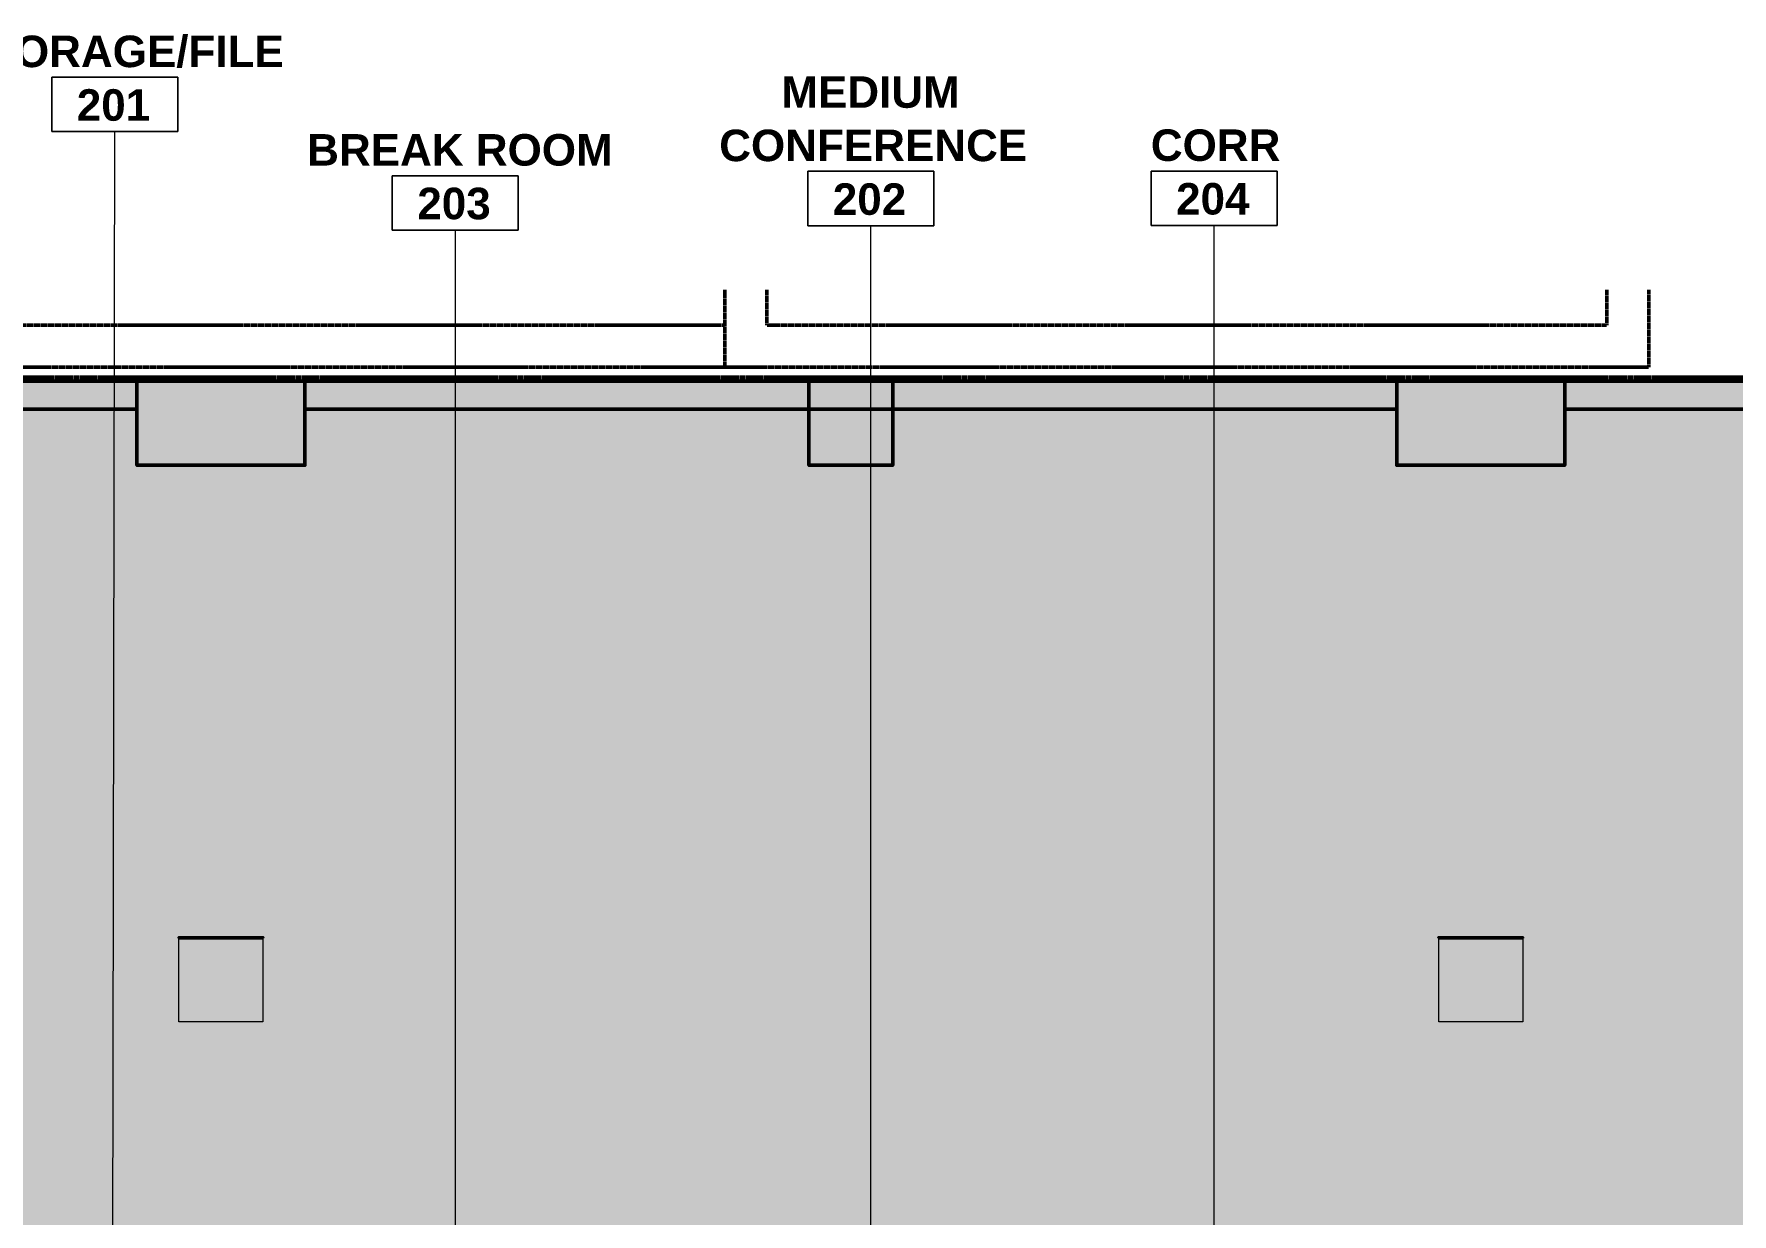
# Model space of a CAD drawing. Header units: inches. Extents: x 842 to 2283, y -56 to 1824.
# Drawn here: x 1234.9 to 1720.2, y 1487 to 1824.2 of the extents above; entities that cross this region are included whole.
import ezdxf

# ---------------------------------------------------------------- set-up
doc = ezdxf.new("R2010")
doc.units = ezdxf.units.IN
doc.header["$MEASUREMENT"] = 0
doc.linetypes.add('IMPORT-Orbis_BB$0$TI_ARCH-02_E957150$0$HIDDEN2 _2_', pattern=[0.070312, 0.046875, -0.023437])
doc.linetypes.add('IMPORT-Orbis_BB$0$TI_Grid_E957150$0$PROPERTY _2_', pattern=[1.546875, 1.3125, -0.046875, 0.046875, -0.046875, 0.046875, -0.046875])
for name, color, linetype, lineweight in [('A-AREA-IDEN', 2, 'Continuous', 9), ('A-DETL-GENF', 92, 'Continuous', 9), ('A-DETL-THIN', 151, 'Continuous', 9), ('Orbis - Background_dwg', 8, 'Continuous', 9), ('Orbis_AR$0$TI_Grid_E957150$0$S-11-COLS-CONC', 50, 'Continuous', 50), ('Orbis_BB$0$A-Wall-Exst', 7, 'Continuous', 9), ('Orbis_BB$0$TI_Grid_E957150$0$C-Prop', 130, 'IMPORT-Orbis_BB$0$TI_Grid_E957150$0$PROPERTY _2_', 70), ('Orbis_BB$0$TI_Grid_E957150$0$S-02-COLS-CONC', 50, 'Continuous', 50), ('Orbis_BB$0$TI_Grid_E957150$0$S-02-COLS-CONC-PATT', 10, 'Continuous', 20), ('Orbis_BB$0$TI_Grid_E957150$0$S-04-COLS-CONC', 50, 'Continuous', 50), ('Orbis_BB$0$TI_Grid_E957150$0$S-05-COLS-CONC', 50, 'Continuous', 50), ('Orbis_BB$0$TI_Grid_E957150$0$S-06-COLS-CONC', 50, 'Continuous', 50), ('Orbis_BB$0$TI_Grid_E957150$0$S-07-COLS-CONC', 50, 'Continuous', 50), ('Orbis_BB$0$TI_Grid_E957150$0$S-08-COLS-CONC', 50, 'Continuous', 50), ('Orbis_BB$0$TI_Grid_E957150$0$S-09-COLS-CONC', 50, 'Continuous', 50), ('Orbis_BB$0$TI_Grid_E957150$0$S-11-COLS-CONC', 50, 'Continuous', 50), ('Orbis_BB$0$TI_Grid_E957150$0$S-11-COLS-CONC-PATT', 10, 'Continuous', 20), ('Orbis_BB$0$TI_Grid_E957150$0$S-12-COLS-CONC', 50, 'Continuous', 50), ('Orbis_BB$0$TI_Grid_E957150$0$S-12-COLS-CONC-PATT', 10, 'Continuous', 20), ('Orbis_BB$0$TI_Grid_E957150$0$S-P1-COLS-CONC', 50, 'Continuous', 50), ('Orbis_BB$0$TI_Grid_E957150$0$S-P2-WALL-CONC', 50, 'Continuous', 50), ('Orbis_BB$0$TI_Grid_E957150$0$S-P4-COLS-CONC', 50, 'Continuous', 50), ('Orbis_BB$0$TI_Grid_E957150$0$S-P4-COLS-CONC-PATT', 10, 'Continuous', 20), ('S-COLS', 52, 'Continuous', 13)]:
    doc.layers.add(name, color=color, linetype=linetype, lineweight=lineweight)
doc.styles.add('Swis721 Lt BT_B', font='', dxfattribs={"height": 9})
doc.styles.get('Swis721 Lt BT_B').set_extended_font_data('Swis721 Lt BT', bold=True)

# ---------------------------------------------------------------- blocks, each defined once
blk = doc.blocks.new('Concrete-Rectangular-Column - 24 x 24-6914337-Level XX  RCP')
at = {"layer": 'S-COLS', "lineweight": 9}
blk.add_hatch(color=7, dxfattribs=at).paths.add_polyline_path([(-12, -12), (12, -12), (12, 12), (-12, 12)], flags=0)
at = {"layer": 'S-COLS', "color": 8, "lineweight": 20}
for p, q in [((-12, 12), (12, 12)), ((-12, -12), (-12, 12)), ((12, 12), (12, -12)), ((12, -12), (-12, -12))]:
    blk.add_line(p, q, dxfattribs=at)
blk = doc.blocks.new('Orbis - Background_dwg__U53-7347732-Level XX  RCP')
at = {"layer": 'Orbis_BB$0$TI_Grid_E957150$0$S-12-COLS-CONC-PATT', "lineweight": 50}
blk.add_hatch(color=50, dxfattribs=at).paths.add_polyline_path([(12368.66, 2371.85), (12368.66, 2371.91), (12344.66, 2371.91), (12344.66, 2371.85)], flags=0)
at = {"layer": 'Orbis_BB$0$TI_Grid_E957150$0$S-12-COLS-CONC', "flags": 128}
blk.add_lwpolyline([(12344.66, 2371.85), (12344.66, 2371.91), (12368.66, 2371.91), (12368.66, 2371.85)], dxfattribs=at)
blk = doc.blocks.new('Orbis - Background_dwg__U54-7347735-Level XX  RCP')
at = {"layer": 'Orbis_BB$0$TI_Grid_E957150$0$S-12-COLS-CONC'}
blk.add_line((12008.66, 2371.85), (12008.66, 2371.91), dxfattribs=at)
at = {"layer": 'Orbis_BB$0$TI_Grid_E957150$0$S-12-COLS-CONC', "flags": 128}
blk.add_lwpolyline([(12008.66, 2371.91), (11984.66, 2371.91), (11984.66, 2371.85)], dxfattribs=at)
blk = doc.blocks.new('Orbis - Background_dwg_Orbis_BB-7347761-Level XX  RCP')
at = {"layer": 'Orbis_BB$0$A-Wall-Exst'}
h = blk.add_hatch(color=256, dxfattribs=at)
h.paths.add_polyline_path([(12344.66, 2108.54), (12344.66, 2108.91), (12240.66, 2108.91), (12240.66, 2208.41), (12344.66, 2208.41), (12344.66, 2208.79), (12240.04, 2208.79), (12240.04, 2108.54), (12333.85, 2108.54)], flags=0)
h.paths.add_polyline_path([(12224.74, 2215.66), (12224.79, 2215.66), (12224.79, 2216.04), (12344.66, 2216.04), (12344.66, 2216.41), (12008.66, 2216.41), (12008.66, 2215.66), (12202.66, 2215.66)], flags=0)
h.paths.add_polyline_path([(12659.79, 2215.91), (12687.66, 2215.91), (12687.66, 2216.41), (12368.66, 2216.41), (12368.66, 2215.91), (12650.03, 2215.91)], flags=0)
h.paths.add_polyline_path([(11973.4, 2216.04), (11984.66, 2216.04), (11984.66, 2216.41), (11868.66, 2216.41), (11868.66, 2243.04), (11860.83, 2243.04), (11860.83, 2267.04), (11868.66, 2267.04), (11868.66, 2506.91), (11860.66, 2506.91), (11860.66, 2290.92), (11858.66, 2290.92), (11858.66, 2518.92), (11853.66, 2518.92), (11853.66, 2283.92), (11860.66, 2283.92), (11860.66, 2235.92), (11648.66, 2235.92), (11648.66, 2242.91), (11640.66, 2242.91), (11640.66, 2235.54), (11868.29, 2235.54), (11868.29, 2216.04), (11972.54, 2216.04)], flags=0)
h.paths.add_polyline_path([(12548.66, 2522.91), (12663.66, 2522.91), (12663.66, 2530.91), (12380.66, 2530.91), (12380.66, 2522.91), (12524.66, 2522.91)], flags=0)
h.paths.add_polyline_path([(12020.66, 2522.91), (12332.66, 2522.91), (12332.66, 2530.91), (12020.66, 2530.91), (12020.66, 2530.54)], flags=0)
at = {"layer": 'Orbis_BB$0$TI_Grid_E957150$0$S-02-COLS-CONC-PATT', "lineweight": 9}
for points in [[(12008.66, 2506.91), (12020.66, 2506.91), (12020.66, 2530.91), (11972.66, 2530.91), (11972.66, 2506.91), (11984.66, 2506.91)], [(12368.66, 2506.91), (12380.66, 2506.91), (12380.66, 2530.91), (12332.66, 2530.91), (12332.66, 2506.91), (12344.66, 2506.91)]]:
    blk.add_hatch(color=7, dxfattribs=at).paths.add_polyline_path(points, flags=0)
at = {"layer": 'Orbis_BB$0$TI_Grid_E957150$0$S-11-COLS-CONC-PATT', "lineweight": 9}
blk.add_hatch(color=7, dxfattribs=at).paths.add_polyline_path([(12008.66, 2371.85), (12008.66, 2371.91), (11984.66, 2371.91), (11984.66, 2371.85)], flags=0)
at = {"layer": 'Orbis_BB$0$TI_Grid_E957150$0$S-P4-COLS-CONC-PATT', "lineweight": 9}
for points in [[(11888.82, 2518.92), (11972.66, 2518.92), (11972.66, 2530.92), (11884.66, 2530.91), (11884.66, 2518.92)], [(12020.66, 2518.92), (12164.66, 2518.92), (12164.66, 2522.91), (12020.66, 2522.91)], [(12188.66, 2506.91), (12188.66, 2522.91), (12164.66, 2522.91), (12164.66, 2506.91)], [(12188.66, 2518.92), (12332.66, 2518.92), (12332.66, 2522.91), (12188.66, 2522.91)], [(12380.66, 2518.92), (12524.66, 2518.92), (12524.66, 2522.91), (12380.66, 2522.91)]]:
    blk.add_hatch(color=7, dxfattribs=at).paths.add_polyline_path(points, flags=0)
at = {"layer": 'Orbis_AR$0$TI_Grid_E957150$0$S-11-COLS-CONC', "linetype": 'IMPORT-Orbis_BB$0$TI_ARCH-02_E957150$0$HIDDEN2 _2_'}
for p, q in [((12140.66, 2534.92), (12140.66, 2557.07)), ((11564.66, 2546.92), (12140.66, 2546.92))]:
    blk.add_line(p, q, dxfattribs=at)
at = {"layer": 'Orbis_AR$0$TI_Grid_E957150$0$S-11-COLS-CONC', "linetype": 'IMPORT-Orbis_BB$0$TI_ARCH-02_E957150$0$HIDDEN2 _2_', "flags": 128}
for points in [[(11550.5, 2534.92), (12404.66, 2534.92), (12404.66, 2557.07)], [(12152.66, 2557.07), (12152.66, 2546.92), (12392.66, 2546.92), (12392.66, 2557.07)]]:
    blk.add_lwpolyline(points, dxfattribs=at)
at = {"layer": 'Orbis_BB$0$A-Wall-Exst', "color": 50, "lineweight": 50, "flags": 128}
for points in [[(11884.66, 2530.91), (11884.66, 2522.91), (11972.66, 2522.91), (11972.66, 2530.91)], [(12020.66, 2530.91), (12020.66, 2522.91), (12332.66, 2522.91), (12332.66, 2530.91)], [(12380.66, 2530.91), (12380.66, 2522.91), (12663.66, 2522.91), (12663.66, 2530.91)]]:
    blk.add_lwpolyline(points, close=True, dxfattribs=at)
at = {"layer": 'Orbis_BB$0$TI_Grid_E957150$0$C-Prop', "flags": 128}
blk.add_lwpolyline([(11550.5, 2531.92), (12714.12, 2531.92), (12850.26, 2047.16)], dxfattribs=at)
at = {"layer": 'Orbis_BB$0$TI_Grid_E957150$0$S-02-COLS-CONC', "flags": 128}
for points in [[(11972.66, 2506.91), (11972.66, 2530.91), (12020.66, 2530.91), (12020.66, 2506.91)], [(12380.66, 2506.91), (12380.66, 2530.91), (12332.66, 2530.91), (12332.66, 2506.91)]]:
    blk.add_lwpolyline(points, close=True, dxfattribs=at)
at = {"layer": 'Orbis_BB$0$TI_Grid_E957150$0$S-04-COLS-CONC', "flags": 128}
for points in [[(12008.66, 2371.85), (12008.66, 2371.91), (11984.66, 2371.91), (11984.66, 2371.85)], [(12344.66, 2371.85), (12344.66, 2371.91), (12368.66, 2371.91), (12368.66, 2371.85)]]:
    blk.add_lwpolyline(points, dxfattribs=at)
at = {"layer": 'Orbis_BB$0$TI_Grid_E957150$0$S-05-COLS-CONC', "flags": 128}
for points in [[(11984.66, 2371.85), (11984.66, 2371.91), (12008.66, 2371.91), (12008.66, 2371.85)], [(12368.66, 2371.85), (12368.66, 2371.91), (12344.66, 2371.91), (12344.66, 2371.85)]]:
    blk.add_lwpolyline(points, dxfattribs=at)
at = {"layer": 'Orbis_BB$0$TI_Grid_E957150$0$S-06-COLS-CONC', "flags": 128}
for points in [[(12008.66, 2371.85), (12008.66, 2371.91), (11984.66, 2371.91), (11984.66, 2371.85)], [(12344.66, 2371.85), (12344.66, 2371.91), (12368.66, 2371.91), (12368.66, 2371.85)]]:
    blk.add_lwpolyline(points, dxfattribs=at)
at = {"layer": 'Orbis_BB$0$TI_Grid_E957150$0$S-07-COLS-CONC', "flags": 128}
for points in [[(11984.66, 2371.85), (11984.66, 2371.91), (12008.66, 2371.91), (12008.66, 2371.85)], [(12368.66, 2371.85), (12368.66, 2371.91), (12344.66, 2371.91), (12344.66, 2371.85)]]:
    blk.add_lwpolyline(points, dxfattribs=at)
at = {"layer": 'Orbis_BB$0$TI_Grid_E957150$0$S-08-COLS-CONC', "flags": 128}
for points in [[(12008.66, 2371.85), (12008.66, 2371.91), (11984.66, 2371.91), (11984.66, 2371.85)], [(12344.66, 2371.85), (12344.66, 2371.91), (12368.66, 2371.91), (12368.66, 2371.85)]]:
    blk.add_lwpolyline(points, dxfattribs=at)
at = {"layer": 'Orbis_BB$0$TI_Grid_E957150$0$S-09-COLS-CONC', "flags": 128}
for points in [[(11984.66, 2371.85), (11984.66, 2371.91), (12008.66, 2371.91), (12008.66, 2371.85)], [(12368.66, 2371.85), (12368.66, 2371.91), (12344.66, 2371.91), (12344.66, 2371.85)]]:
    blk.add_lwpolyline(points, dxfattribs=at)
at = {"layer": 'Orbis_BB$0$TI_Grid_E957150$0$S-11-COLS-CONC'}
blk.add_line((12008.66, 2371.85), (12008.66, 2371.91), dxfattribs=at)
at = {"layer": 'Orbis_BB$0$TI_Grid_E957150$0$S-11-COLS-CONC', "flags": 128}
for points in [[(12008.66, 2371.91), (11984.66, 2371.91), (11984.66, 2371.85)], [(12344.66, 2371.85), (12344.66, 2371.91), (12368.66, 2371.91), (12368.66, 2371.85)]]:
    blk.add_lwpolyline(points, dxfattribs=at)
at = {"layer": 'Orbis_BB$0$TI_Grid_E957150$0$S-P1-COLS-CONC', "flags": 128}
for points in [[(11972.66, 2530.91), (11972.66, 2506.91), (12020.66, 2506.91), (12020.66, 2530.91)], [(12188.66, 2530.91), (12164.66, 2530.91), (12164.66, 2506.91), (12188.66, 2506.91)], [(12332.66, 2506.91), (12332.66, 2530.91), (12380.66, 2530.91), (12380.66, 2506.91)]]:
    blk.add_lwpolyline(points, close=True, dxfattribs=at)
at = {"layer": 'Orbis_BB$0$TI_Grid_E957150$0$S-P2-WALL-CONC', "flags": 128}
blk.add_lwpolyline([(11550.5, 2530.91), (12712.85, 2530.91), (12737.76, 2442.19), (12803.42, 1962.91)], dxfattribs=at)
at = {"layer": 'Orbis_BB$0$TI_Grid_E957150$0$S-P4-COLS-CONC', "flags": 128}
for points in [[(11972.66, 2530.91), (11972.66, 2506.91), (12020.66, 2506.91), (12020.66, 2530.91)], [(12188.66, 2506.91), (12164.66, 2506.91), (12164.66, 2530.91), (12188.66, 2530.91)], [(12380.66, 2506.91), (12380.66, 2530.91), (12332.66, 2530.91), (12332.66, 2506.91)]]:
    blk.add_lwpolyline(points, close=True, dxfattribs=at)
for name in ['Orbis - Background_dwg__U54-7347735-Level XX  RCP', 'Orbis - Background_dwg__U53-7347732-Level XX  RCP']:
    blk.add_blockref(name, (0, 0))
blk = doc.blocks.new('Orbis - Background_dwg-7329766-Level XX  RCP')
blk.add_blockref('Orbis - Background_dwg_Orbis_BB-7347761-Level XX  RCP', (-10708.29, -805.94))
blk = doc.blocks.new('Room Tag - Room Name and Number-3379422-Level XX  RCP')
at = {"layer": 'A-AREA-IDEN'}
for p, q in [((-0.1881, -0.1636), (-0.1881, -0.0018)), ((-0.1881, -0.0018), (0.1869, -0.0018)), ((0.1869, -0.0018), (-0.1881, -0.0018)), ((-0.1881, -0.0018), (-0.1881, -0.1636)), ((0.1869, -0.0018), (0.1869, -0.1636)), ((0.1869, -0.1636), (0.1869, -0.0018)), ((0.1869, -0.1636), (-0.1881, -0.1636)), ((-0.1881, -0.1636), (0.1869, -0.1636))]:
    blk.add_line(p, q, dxfattribs=at)

msp = doc.modelspace()

# ---------------------------------------------------------------- hatches: boundary and pattern name
at = {"layer": 'A-DETL-GENF'}
h = msp.add_hatch(color=9, dxfattribs=at)
h.paths.add_polyline_path([(1688, -9.77), (2180.09, -9.77), (2180.09, 282.04), (2178.37, 282.04), (2178.37, 269.98), (2160.37, 269.98), (2160.37, 281.98), (2145.5, 281.98), (2145.5, 222.1), (2148.37, 222.1), (2148.37, 48.98), (1645.98, 48.98), (1645.98, 56.98), (1645.87, 56.98), (1645.87, 67.98), (1645.98, 68), (1645.98, 68.19), (1645.71, 68.23), (1643.24, 68.89), (1642.84, 69.08), (1642.63, 69.12), (1642.36, 69.3), (1640.87, 69.99), (1639.47, 70.98), (1636.37, 70.98), (1636.37, 74.07), (1635.38, 75.48), (1634.68, 76.98), (1634.51, 77.24), (1634.47, 77.43), (1634.27, 77.85), (1633.6, 80.38), (1633.38, 83.07), (1633.6, 85.59), (1634.27, 88.11), (1635.38, 90.48), (1636.37, 91.9), (1636.37, 94.98), (1639.44, 94.98), (1640.87, 95.97), (1643.24, 97.08), (1645.98, 97.77), (1645.98, 97.98), (1645.87, 97.98), (1645.87, 207.29), (1645.98, 207.29), (1645.98, 208.97), (1636.37, 208.97), (1636.37, 239.19), (1645.87, 239.19), (1645.87, 593.98), (1179.62, 593.98), (1179.62, 528.98), (842.21, 528.98), (842.21, -9.77), (1603.42, -9.77)], flags=0)
h.paths.add_polyline_path([(1439.37, 58.98), (1435.75, 59.1), (1357.37, 59.1), (1357.37, 54.98), (1402.37, 54.98), (1402.37, 58.98), (1435.75, 58.98)], flags=0)
h.paths.add_polyline_path([(1357.37, 47.98), (1350.37, 47.98), (1350.37, 122.98), (1361, 122.98), (1361, 62.73), (1439.37, 62.73), (1439.37, 51.98), (1409.37, 51.98), (1409.37, 47.98), (1402.37, 47.98)], flags=0)
h.paths.add_polyline_path([(928.37, 67.98), (928.24, 68), (925.84, 68.21), (923.32, 68.89), (922.97, 69.05), (922.63, 69.12), (922.17, 69.42), (920.95, 69.99), (919.55, 70.98), (916.37, 70.98), (916.37, 74.18), (915.46, 75.48), (914.94, 76.59), (914.49, 77.34), (914.35, 77.85), (913.68, 80.38), (913.45, 82.58), (913.39, 83.07), (913.51, 83.68), (913.68, 85.59), (914.52, 88.72), (914.92, 89.32), (915.46, 90.48), (916.37, 91.79), (916.37, 94.98), (919.52, 94.98), (920.95, 95.97), (922.25, 96.58), (922.63, 96.83), (922.91, 96.89), (923.32, 97.08), (925.84, 97.76), (928.54, 97.98), (931.05, 97.76), (933.58, 97.08), (935.95, 95.97), (937.37, 94.98), (940.37, 94.98), (940.37, 92.01), (941.44, 90.48), (942.54, 88.11), (943.22, 85.59), (943.45, 82.98), (943.22, 80.38), (942.54, 77.85), (941.44, 75.48), (940.37, 73.96), (940.37, 70.98), (937.35, 70.98), (935.95, 69.99), (933.58, 68.89), (931.05, 68.21), (928.38, 67.98)], flags=0)
h.paths.add_polyline_path([(1288.37, 67.98), (1288.3, 67.99), (1285.77, 68.21), (1283.24, 68.89), (1282.84, 69.08), (1282.63, 69.12), (1282.36, 69.3), (1280.87, 69.99), (1279.47, 70.98), (1276.37, 70.98), (1276.37, 74.07), (1275.38, 75.48), (1274.68, 76.98), (1274.51, 77.24), (1274.47, 77.43), (1274.27, 77.85), (1273.6, 80.38), (1273.38, 83.07), (1273.6, 85.59), (1274.27, 88.11), (1275.38, 90.48), (1276.37, 91.9), (1276.37, 94.98), (1279.44, 94.98), (1280.87, 95.97), (1283.24, 97.08), (1285.77, 97.76), (1288.46, 97.98), (1290.97, 97.76), (1293.5, 97.08), (1295.87, 95.97), (1297.3, 94.98), (1300.37, 94.98), (1300.37, 91.9), (1301.36, 90.48), (1302.47, 88.11), (1303.14, 85.59), (1303.37, 82.97), (1303.14, 80.38), (1302.47, 77.85), (1302.27, 77.43), (1302.23, 77.24), (1302.06, 76.98), (1301.36, 75.48), (1300.37, 74.07), (1300.37, 70.98), (1297.27, 70.98), (1295.87, 69.99), (1294.38, 69.3), (1294.11, 69.12), (1293.9, 69.08), (1293.5, 68.89), (1290.97, 68.21), (1288.41, 67.98)], flags=0)
h.paths.add_polyline_path([(916.37, 208.97), (916.37, 209.19), (916.15, 209.19), (916.15, 239.19), (940.15, 239.19), (940.15, 238.97), (940.37, 238.97), (940.37, 208.97), (940.15, 208.97)], flags=0)
h.paths.add_polyline_path([(1288.06, 208.97), (1276.37, 208.97), (1276.37, 239.19), (1300.37, 239.19), (1300.37, 208.97)], flags=0)
h.paths.add_polyline_path([(844.25, 593.97), (935.62, 593.98), (935.62, 598.98), (937.62, 598.98), (937.62, 740.22), (867.12, 740.22), (867.12, 647.48), (844.25, 647.48), (844.25, 623.98), (893.25, 623.98), (893.25, 598.98), (895.62, 598.98), (895.62, 593.98), (888.25, 593.98), (888.25, 612.48), (844.25, 612.48), (844.25, 593.98), (842.21, 593.97)], flags=0)
h.paths.add_polyline_path([(1209.87, 596.98), (1247.87, 596.98), (1247.87, 605.72), (1209.87, 605.72), (1209.87, 598.98)], flags=0)
h.paths.add_polyline_path([(1010.87, 596.98), (1010.87, 605.72), (972.87, 605.72), (972.87, 596.98)], flags=0)
h.paths.add_polyline_path([(1389.12, 598.98), (1389.12, 706.97), (1380.37, 706.97), (1380.37, 736.97), (1390.37, 736.97), (1390.37, 820.98), (1388.37, 820.98), (1388.37, 825.98), (1390.37, 825.98), (1390.37, 913.99), (1377.37, 913.99), (1377.37, 951.98), (1290.37, 951.98), (1290.37, 913.99), (1277.37, 913.99), (1277.37, 891.98), (1272.12, 891.98), (1272.12, 934.97), (1179.87, 934.97), (1179.87, 891.98), (1167.87, 891.98), (1167.87, 845.98), (1179.87, 845.98), (1179.87, 787.98), (1167.87, 787.98), (1167.87, 741.98), (1179.87, 741.98), (1179.87, 683.98), (1167.87, 683.98), (1167.87, 637.98), (1179.87, 637.98), (1179.87, 610.97), (1277.87, 610.97), (1277.87, 820.73), (1272.12, 820.73), (1272.12, 845.98), (1277.37, 845.98), (1277.37, 825.98), (1348.37, 825.98), (1348.37, 820.98), (1283.12, 820.98), (1283.12, 598.98), (1349.68, 598.98)], flags=0)
h.paths.add_polyline_path([(1497.62, 598.98), (1636.37, 598.98), (1636.37, 626.3), (1660.37, 626.3), (1660.37, 598.98), (1669.37, 598.98), (1669.37, 946.98), (1553.37, 946.98), (1553.37, 951.98), (1513.37, 951.98), (1513.37, 946.98), (1506.37, 946.97), (1506.37, 916.97), (1496.37, 916.97), (1496.37, 736.97), (1506.37, 736.97), (1506.37, 706.97), (1497.62, 706.97), (1497.62, 599.23)], flags=0)
h.paths.add_polyline_path([(1492.37, 599.23), (1492.37, 701.72), (1394.37, 701.72), (1394.37, 599.23), (1488.78, 599.23)], flags=0)
h.paths.add_polyline_path([(1010.87, 610.97), (1040.87, 610.97), (1040.87, 637.98), (1052.87, 637.98), (1052.87, 683.98), (1040.87, 683.98), (1040.87, 741.98), (1052.87, 741.98), (1052.87, 787.98), (1040.87, 787.98), (1040.87, 845.98), (1052.87, 845.98), (1052.87, 891.98), (1040.87, 891.98), (1040.87, 918.98), (942.87, 918.98), (942.87, 610.97), (972.87, 610.97)], flags=0)
h.paths.add_polyline_path([(844.25, 616.48), (888.25, 616.48), (888.25, 619.98), (844.25, 619.98)], flags=0)
h.paths.add_polyline_path([(842.21, 652.48), (862.12, 652.48), (862.12, 745.22), (891.62, 745.22), (891.62, 840.22), (857.37, 840.22), (857.37, 845.22), (919.37, 845.22), (919.37, 947.22), (842.21, 947.22), (842.21, 671.78)], flags=0)
h.paths.add_polyline_path([(1492.1, 706.97), (1492.37, 706.97), (1492.37, 730.73), (1394.37, 730.73), (1394.37, 706.97), (1490.37, 706.97)], flags=0)
h.paths.add_polyline_path([(1490.37, 735.98), (1490.37, 945.98), (1488.37, 945.98), (1488.37, 951.98), (1448.37, 951.98), (1448.37, 945.98), (1396.37, 945.98), (1396.37, 735.98), (1460.42, 735.98)], flags=0)
h.paths.add_polyline_path([(896.62, 745.22), (898.37, 745.22), (898.37, 840.22), (896.62, 840.22), (896.62, 745.47)], flags=0)
h.paths.add_polyline_path([(931.34, 745.47), (937.62, 745.47), (937.62, 839.97), (903.62, 839.97), (903.62, 745.47), (919.37, 745.47)], flags=0)
h.paths.add_polyline_path([(923.37, 845.22), (937.62, 845.22), (937.62, 924.23), (1040.87, 924.23), (1040.87, 934.97), (1010.87, 934.97), (1010.87, 949.22), (972.87, 949.22), (972.87, 934.97), (942.87, 934.97), (942.87, 949.22), (923.37, 949.22), (923.37, 846.56)], flags=0)
h.paths.add_polyline_path([(1636.37, 916.97), (1636.37, 946.97), (1660.37, 946.97), (1660.37, 916.97), (1639.53, 916.97)], flags=0)
h.paths.add_polyline_path([(1277.87, 916.99), (1287.37, 916.99), (1287.37, 948.98), (1277.87, 948.98), (1277.87, 934.97), (1277.37, 934.97), (1277.37, 916.99)], flags=0)
h.paths.add_polyline_path([(1209.87, 940.23), (1247.87, 940.23), (1247.87, 948.98), (1209.87, 948.98)], flags=0)
h.paths.add_polyline_path([(1382.36, 946.99), (1394.37, 946.99), (1394.37, 948.98), (1380.37, 948.98), (1380.37, 946.99)], flags=0)
h.paths.add_polyline_path([(1150.88, 1041.22), (1150.88, 1213.6), (932.37, 1213.6), (932.37, 1120.66), (933.12, 1120.66), (933.12, 1119.16), (931.62, 1119.16), (931.62, 1118.66), (929.12, 1118.66), (929.12, 1119.16), (927.62, 1119.16), (927.62, 1120.66), (928.37, 1120.66), (928.37, 1292.47), (913.87, 1292.47), (913.87, 1327.47), (928.54, 1327.47), (928.54, 1417.98), (928.37, 1417.98), (928.37, 1432.97), (912.37, 1432.97), (912.37, 1472.97), (928.37, 1472.97), (928.37, 1478.48), (940.37, 1478.48), (940.37, 1429.98), (1152.37, 1429.98), (1152.37, 1477.98), (1145.37, 1477.98), (1145.37, 1712.98), (940.37, 1712.98), (940.37, 1700.97), (916.37, 1700.97), (916.37, 1712.98), (842.21, 1712.98), (842.21, 1041.22), (928.37, 1041.22), (928.37, 1045.29), (927.62, 1045.29), (927.62, 1046.79), (929.12, 1046.79), (929.12, 1047.29), (931.62, 1047.29), (931.62, 1046.79), (933.12, 1046.79), (933.12, 1045.29), (932.37, 1045.29), (932.37, 1041.22), (1147.88, 1041.22)], flags=0)
h.paths.add_polyline_path([(1082.22, 1184.81), (1082.22, 1184.81), (1083, 1184.99)], flags=0)
h.paths.add_polyline_path([(1011.37, 1217.35), (1150.88, 1217.35), (1150.88, 1398.85), (1148.37, 1398.85), (1148.37, 1417.98), (944.25, 1417.98), (944.25, 1327.47), (944.45, 1327.47), (944.45, 1292.47), (944.25, 1292.47), (944.25, 1217.35), (981.58, 1217.35)], flags=0)
h.paths.add_polyline_path([(932.53, 1217.35), (940.5, 1217.35), (940.5, 1292.47), (932.37, 1292.47), (932.37, 1217.35)], flags=0)
h.paths.add_polyline_path([(940.37, 1319.16), (940.45, 1319.16), (940.45, 1324.47), (940.37, 1324.47), (940.37, 1324.41)], flags=0)
h.paths.add_polyline_path([(940.45, 1327.47), (940.5, 1327.47), (940.5, 1417.98), (932.29, 1417.98), (932.29, 1327.47)], flags=0)
h.paths.add_polyline_path([(1151.06, 1410.1), (1153.88, 1410.1), (1153.88, 1418.36), (1150.88, 1418.36), (1150.88, 1410.1)], flags=0)
h.paths.add_polyline_path([(2026.31, 1410.47), (2059.94, 1410.47), (2028.24, 1641.93), (2004.53, 1724.6), (2003.37, 1724.6), (2003.37, 1700.97), (1955.37, 1700.97), (1955.37, 1712.97), (1840.37, 1712.97), (1840.37, 1700.97), (1816.37, 1700.97), (1816.37, 1712.98), (1672.37, 1712.98), (1672.37, 1700.97), (1624.37, 1700.97), (1624.37, 1712.98), (1480.37, 1712.98), (1480.37, 1700.97), (1456.37, 1700.97), (1456.37, 1712.98), (1312.37, 1712.98), (1312.37, 1700.97), (1264.37, 1700.97), (1264.37, 1712.98), (1176.37, 1712.98), (1176.37, 1700.97), (1160.37, 1700.97), (1160.37, 1461.1), (1176.54, 1461.1), (1176.54, 1437.1), (1176.37, 1437.1), (1176.37, 1436.97), (1160.37, 1436.97), (1160.37, 1410.47), (2007.37, 1410.47)], flags=0)
h.paths.add_polyline_path([(1480.37, 1436.97), (1456.37, 1436.97), (1456.37, 1460.97), (1456.48, 1460.97), (1456.48, 1461.1), (1480.48, 1461.1), (1480.48, 1437.1), (1480.37, 1437.1)], flags=0)
h.paths.add_polyline_path([(1152.37, 1484.98), (1152.37, 1712.98), (1150.37, 1712.98), (1150.37, 1484.98), (1150.88, 1484.98)], flags=0)
h.paths.add_polyline_path([(1649.71, 1541.91), (1636.37, 1541.91), (1636.37, 1565.97), (1660.37, 1565.97), (1660.37, 1541.91)], flags=0)
h.paths.add_polyline_path([(1998.26, 1541.91), (1974.26, 1541.91), (1974.26, 1565.91), (1974.37, 1565.91), (1974.37, 1565.97), (1998.37, 1565.97), (1998.37, 1541.97), (1998.26, 1541.97)], flags=0)
h.paths.add_polyline_path([(1276.37, 1541.91), (1276.37, 1565.97), (1300.37, 1565.97), (1300.37, 1541.91)], flags=0)

# ---------------------------------------------------------------- linework, layer by layer
at = {"layer": 'A-AREA-IDEN'}
for p, q in [((1257.23, 1334.36), (1258.09, 1796.32)), ((1355.38, 1330.55), (1355.39, 1768.18)), ((1474.13, 1111.17), (1474.13, 1769.43)), ((1572.22, 1251.67), (1572.23, 1769.52))]:
    msp.add_line(p, q, dxfattribs=at)
at = {"layer": 'A-DETL-THIN'}
msp.add_line((2004.53, 1724.6), (842.21, 1724.6), dxfattribs=at)

# ---------------------------------------------------------------- block references
at = {"layer": 'A-AREA-IDEN', "xscale": 95.99999999999994, "yscale": 95.99999999999994, "zscale": 95.99999999999994}
for p in [(1258.08, 1812.02), (1355.38, 1783.88), (1474.12, 1785.14), (1572.22, 1785.22)]:
    msp.add_blockref('Room Tag - Room Name and Number-3379422-Level XX  RCP', p, dxfattribs=at)
at = {"layer": 'Orbis - Background_dwg', "color": 7}
msp.add_blockref('Orbis - Background_dwg-7329766-Level XX  RCP', (0, 0), dxfattribs=at)
at = {"layer": 'S-COLS', "lineweight": 9}
for p in [(1288.37, 1553.91), (1648.37, 1553.91)]:
    msp.add_blockref('Concrete-Rectangular-Column - 24 x 24-6914337-Level XX  RCP', p, dxfattribs=at)

# ---------------------------------------------------------------- texts
at = {"layer": 'A-AREA-IDEN', "char_height": 9, "attachment_point": 1, "style": 'Swis721 Lt BT_B'}
for s, insert, width in [('STORAGE/FILE', (1213.45, 1823.74), 107.868), ('MEDIUM', (1448.51, 1812.12), 62.115), ('201', (1247.18, 1808.42), 25.452), ('BREAK ROOM', (1313.02, 1795.6), 102.414), ('CONFERENCE', (1430.76, 1796.87), 104.838), ('CORR', (1554.1, 1796.94), 43.632), ('202', (1463.22, 1781.53), 25.452), ('204', (1561.32, 1781.62), 25.452), ('203', (1344.49, 1780.28), 25.452)]:
    msp.add_mtext(s, dxfattribs=dict(at, insert=insert, width=width))

doc.saveas('drawing.dxf')
